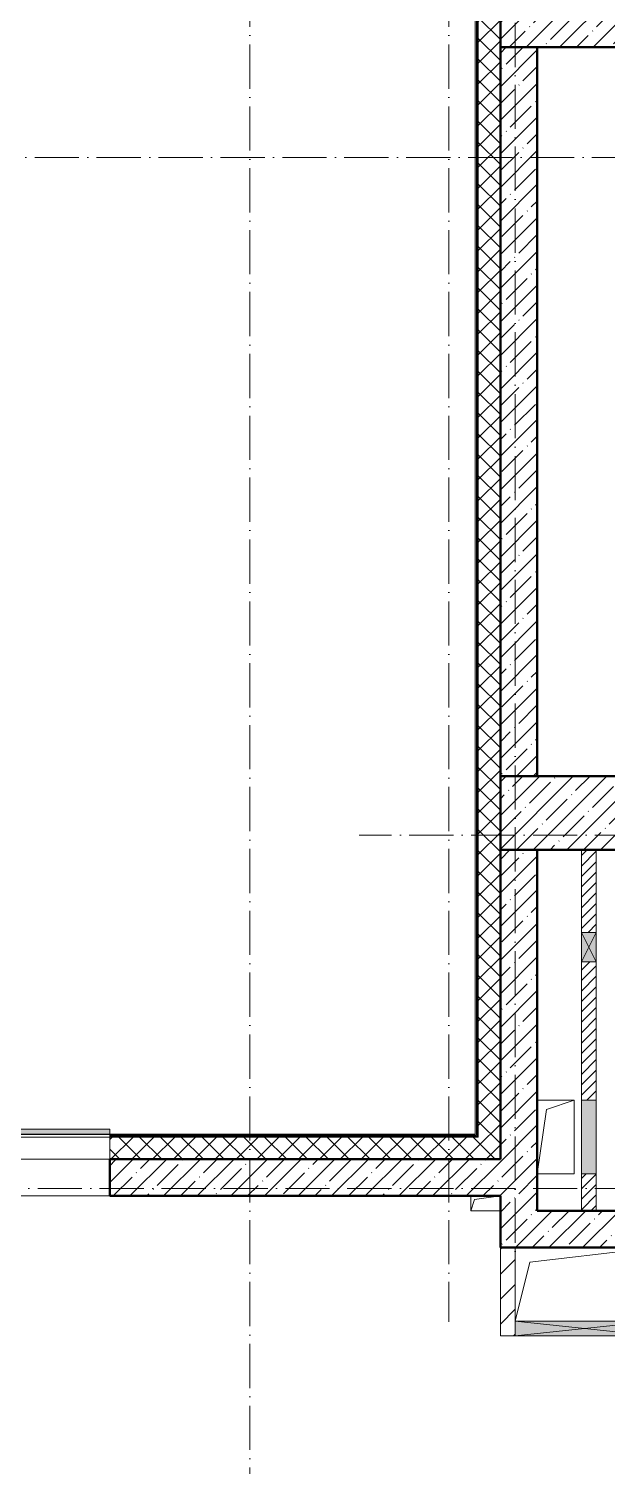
# Model space of a CAD drawing. Header units: millimetres. Extents: x -12989 to 629078, y -109036 to 555275.
# Drawn here: x 570510 to 574435, y -24820 to -15060 of the extents above; entities that cross this region are included whole.
import ezdxf

# ---------------------------------------------------------------- set-up
doc = ezdxf.new("R2010")
doc.units = ezdxf.units.MM
doc.linetypes.add('50_200_ШТРИХ_1Т_ш5_п1_п1_', pattern=[700, 500, -100, 0, -100])
for name, color, linetype, lineweight in [('A-DETL-GENF-OTLN', 7, 'Continuous', 9), ('A-FLOR-____-OTLN', 7, 'Continuous', 9), ('A-GENM-____-OTLN', 7, 'Continuous', 9), ('A-GLAZ-____-OTLN', 7, 'Continuous', 9), ('A-WALL-____-MCUT-1', 7, 'Continuous', 9), ('A-WALL-____-MCUT-2', 7, 'Continuous', 50), ('A-WALL-____-OTLN', 7, 'Continuous', 9), ('A-WALL-____-PATT-1', 7, 'Continuous', 9), ('A-WALL-FNSH-MCUT-1', 7, 'Continuous', 9), ('S-COLS-____-MCUT', 7, 'Continuous', 50), ('S-COLS-____-OTLN', 7, 'Continuous', 9), ('S-GRID-____-OTLN-1', 7, '50_200_ШТРИХ_1Т_ш5_п1_п1_', 9)]:
    doc.layers.add(name, color=color, linetype=linetype, lineweight=lineweight)
doc.layers.add('A-GLAZ-____-OTLN-1', color=7, linetype='Continuous', lineweight=9, true_color=0xc0c0c0)
pattern_1 = [(45, (523510, -90515.61), (-114.04925, 114.04925), []), (45, (523624.06, -90515.61), (-114.04925, 114.04925), [201.612, -40.322, 3.353, -36.97])]
pattern_2 = [(45, (523510.01, -90515.61), (-70.71068, 70.71068), []), (135, (523510.01, -90515.61), (-70.71068, -70.71068), [])]

# ---------------------------------------------------------------- blocks, each defined once
blk = doc.blocks.new('BSC_Колонна _Прямоугольная - 500х800-V76-АР1_План отверстий 3 этажа в осях 1-64_Ю-ЯЯ')
at = {"layer": 'S-COLS-____-OTLN'}
h = blk.add_hatch(dxfattribs=at)
h.set_pattern_fill('FP_85', color=256, style=0, pattern_type=2)
h.set_pattern_definition([(315, (-75581.04, 50600), (114.04925, 114.04925), []), (315, (-75581.04, 50485.95), (114.04925, 114.04925), [201.613, -40.323, 3.353, -36.97])])
h.paths.add_polyline_path([(-250, -400), (250, -400), (250, 400), (-250, 400)], flags=0)
at = {"layer": 'S-COLS-____-MCUT'}
for p, q in [((250, 400), (-250, 400)), ((-250, 400), (-250, -400)), ((250, -400), (250, 400)), ((-250, -400), (250, -400))]:
    blk.add_line(p, q, dxfattribs=at)
blk = doc.blocks.new('BSC_Колонна _Прямоугольная - 500х800-V77-АР1_План отверстий 3 этажа в осях 1-64_Ю-ЯЯ')
at = {"layer": 'S-COLS-____-OTLN'}
h = blk.add_hatch(dxfattribs=at)
h.set_pattern_fill('FP_86', color=256, style=0, pattern_type=2)
h.set_pattern_definition([(315, (-70131.04, 50600), (114.04925, 114.04925), []), (315, (-70131.04, 50485.95), (114.04925, 114.04925), [201.613, -40.323, 3.353, -36.97])])
h.paths.add_polyline_path([(-250, -400), (250, -400), (250, 400), (-250, 400)], flags=0)
at = {"layer": 'S-COLS-____-MCUT'}
for p, q in [((250, 400), (-250, 400)), ((-250, 400), (-250, -400)), ((250, -400), (250, 400)), ((-250, -400), (250, -400))]:
    blk.add_line(p, q, dxfattribs=at)
blk = doc.blocks.new('AR_Отверстие Ниша - Лючок-32404808-АР1_План отверстий 3 этажа в осях 1-64_Ю-ЯЯ')
at = {"layer": 'A-GLAZ-____-OTLN'}
blk.add_hatch(color=256, dxfattribs=at).paths.add_polyline_path([(250, 50), (-250, 50), (-250, -50), (250, -50)], flags=0)
for p, q in [((-250, 50), (250, 50)), ((-250, -50), (-250, 50)), ((250, 50), (250, -50)), ((250, -50), (-250, -50))]:
    blk.add_line(p, q, dxfattribs=at)
blk = doc.blocks.new('AR_Отверстие прямоугольное _в стене_ - AR_Отверстие прямоугольное _в стене__ВК-32404777-АР1_План отверстий 3 этажа в осях 1-64_Ю-ЯЯ')
at = {"layer": 'A-GLAZ-____-OTLN'}
blk.add_hatch(color=256, dxfattribs=at).paths.add_polyline_path([(100, 50), (-100, 50), (-100, -50), (100, -50)], flags=0)
at = {"layer": 'A-DETL-GENF-OTLN'}
for p, q in [((-100, -50), (-100, 50)), ((-100, 50), (100, 50)), ((100, 50), (-100, -50)), ((-100, 50), (100, -50)), ((100, 50), (-100, 50)), ((-100, 50), (-100, -50)), ((100, 50), (100, -50)), ((100, -50), (100, 50)), ((100, -50), (-100, -50)), ((-100, -50), (100, -50))]:
    blk.add_line(p, q, dxfattribs=at)
blk = doc.blocks.new('AR_Отверстие прямоугольное _в плите_ - AR_Отверстие прямоугольное _в плите_-V169-АР1_План отверстий 3 этажа в осях 1-64_Ю-ЯЯ')
at = {"layer": 'A-GENM-____-OTLN'}
for p, q in [((125, 250), (-125, 250)), ((-62.5, 187.5), (125, 250)), ((125, -250), (125, 250)), ((-125, -250), (-62.5, 187.5)), ((-125, -250), (125, -250))]:
    blk.add_line(p, q, dxfattribs=at)
blk = doc.blocks.new('AR_Отверстие прямоугольное _в плите_ - AR_Отверстие прямоугольное _в плите_-30510712-АР1_План отверстий 3 этажа в осях 1-64_Ю-ЯЯ')
at = {"layer": 'A-GENM-____-OTLN'}
for p, q in [((-100, 50), (-100, -50)), ((-100, -50), (-75, 25)), ((-75, 25), (100, 50)), ((-100, -50), (100, -50))]:
    blk.add_line(p, q, dxfattribs=at)
blk = doc.blocks.new('AR_Отверстие прямоугольное _в плите_ - AR_Отверстие прямоугольное _в плите_-30552717-АР1_План отверстий 3 этажа в осях 1-64_Ю-ЯЯ')
at = {"layer": 'A-GENM-____-OTLN'}
for p, q in [((-375, 150), (475, 250)), ((475, -250), (475, 250)), ((-475, -250), (-375, 150))]:
    blk.add_line(p, q, dxfattribs=at)
blk = doc.blocks.new('Отлив_СКБ - Отлив витража_СФТК-31884011-АР1_План отверстий 3 этажа в осях 1-64_Ю-ЯЯ')
at = {"layer": 'A-GLAZ-____-OTLN-1'}
for points in [[(1800, 2), (1800, 37), (0, 37), (0, 2), (1715.4, 2)], [(1715.4, 0), (1800, 0), (1800, 2), (0, 2), (0, 0)]]:
    blk.add_hatch(color=256, dxfattribs=at).paths.add_polyline_path(points, flags=0)
at = {"layer": 'A-GLAZ-____-OTLN'}
for p, q in [((0, 3), (0, 37)), ((1800, 37), (0, 37)), ((0, 2), (1800, 2)), ((1800, 37), (1800, 3)), ((1800, 0), (0, 0))]:
    blk.add_line(p, q, dxfattribs=at)
blk = doc.blocks.new('AR_Отверстие прямоугольное _в стене__БезПР - AR_Отверстие прямоугольное _в стене__БезПР-36428547-АР1_План отверстий 3 этажа в осях 1-64_Ю-ЯЯ')
at = {"layer": 'A-GLAZ-____-OTLN'}
blk.add_hatch(color=256, dxfattribs=at).paths.add_polyline_path([(475, -50), (475, 50), (-475, 50), (-475, -50)], flags=0)
at = {"layer": 'A-DETL-GENF-OTLN'}
for p, q in [((-475, -50), (-475, 50)), ((-475, 50), (475, 50)), ((475, 50), (-475, -50)), ((-475, 50), (475, -50)), ((475, 50), (-475, 50)), ((-475, 50), (-475, -50)), ((475, 50), (475, -50)), ((475, -50), (475, 50)), ((475, -50), (-475, -50)), ((-475, -50), (475, -50))]:
    blk.add_line(p, q, dxfattribs=at)
at = {"layer": 'A-GLAZ-____-OTLN'}
blk.add_line((475, 50), (-475, 50), dxfattribs=at)
blk = doc.blocks.new('3эт')
at = {"layer": 'S-GRID-____-OTLN-1', "color": 251, "ltscale": 0.6, "true_color": 0x636466}
for p, q in [((332270.7, 4029.4), (332270.7, -33971.9)), ((333620.7, 4029.4), (333620.7, -20188)), ((334070.7, 3756), (334070.7, -20188)), ((318208.2, -12282.4), (387845.1, -12282.4)), ((387845.1, -16882.4), (333012.7, -16882.4)), ((387845.1, -19282.4), (279101.9, -19282.4))]:
    blk.add_line(p, q, dxfattribs=at)

msp = doc.modelspace()

# ---------------------------------------------------------------- hatches: boundary and pattern name
at = {"layer": 'A-WALL-____-PATT-1'}
h = msp.add_hatch(dxfattribs=at)
h.set_pattern_fill('FP_4', color=256, style=0, pattern_type=2)
h.set_pattern_definition(pattern_2)
h.paths.add_polyline_path([(573710.0077, -22734.5723), (573710.0077, -4834.5723), (573560.0077, -4834.5723), (573560.0077, -22734.5723)], flags=0)
h = msp.add_hatch(dxfattribs=at)
h.set_pattern_fill('FP_12', color=256, style=0, pattern_type=2)
h.set_pattern_definition(pattern_1)
h.paths.add_polyline_path([(573960.0077, -20134.5723), (573960.0077, -15184.5723), (573710.0077, -15184.5723), (573710.0077, -20134.5723)], flags=0)
h = msp.add_hatch(dxfattribs=at)
h.set_pattern_fill('FP_12', color=256, style=0, pattern_type=2)
h.set_pattern_definition(pattern_1)
h.paths.add_polyline_path([(573710.0077, -23334.5723), (573960.0077, -23334.5723), (573960.0077, -20634.5723), (573710.0077, -20634.5723), (573710.0077, -22984.5723)], flags=0)
h = msp.add_hatch(dxfattribs=at)
h.set_pattern_fill('FP_8', color=256, style=0, pattern_type=2)
h.set_pattern_definition([(45, (523510.01, -90515.614), (-35.35534, 35.35534), [])])
h.paths.add_polyline_path([(574360.0077, -23084.5723), (574360.0077, -22834.5723), (574260.0077, -22834.5723), (574260.0077, -23084.5723)], flags=0)
h.paths.add_polyline_path([(574260.0077, -22334.5723), (574360.0077, -22334.5723), (574360.0077, -21394.5723), (574260.0077, -21394.5723), (574260.0077, -21990.7657)], flags=0)
h.paths.add_polyline_path([(574260.0077, -21194.5723), (574360.0077, -21194.5723), (574360.0077, -20634.5723), (574260.0077, -20634.5723)], flags=0)
h = msp.add_hatch(dxfattribs=at)
h.set_pattern_fill('FP_4', color=256, style=0, pattern_type=2)
h.set_pattern_definition(pattern_2)
h.paths.add_polyline_path([(573560.0077, -22734.5723), (573560.0077, -22584.5723), (571060.0077, -22584.5723), (571060.0077, -22734.5723), (573385.0791, -22734.5723)], flags=0)
h.paths.add_polyline_path([(569260.0077, -22734.5723), (569260.0077, -22584.5723), (568760.0077, -22584.5723), (568760.0077, -22734.5723)], flags=0)
h = msp.add_hatch(dxfattribs=at)
h.set_pattern_fill('FP_12', color=256, style=0, pattern_type=2)
h.set_pattern_definition(pattern_1)
h.paths.add_polyline_path([(573710.0077, -22984.5723), (573710.0077, -22734.5723), (571060.0077, -22734.5723), (571060.0077, -22984.5723), (572984.9818, -22984.5723)], flags=0)
h = msp.add_hatch(dxfattribs=at)
h.set_pattern_fill('FP_12', color=256, style=0, pattern_type=2)
h.set_pattern_definition(pattern_1)
h.paths.add_polyline_path([(586507.0077, -23334.5723), (586760.0077, -23334.5723), (586760.0077, -23084.5723), (585460.0077, -23084.5723), (585460.0077, -23334.5723)], flags=0)
h.paths.add_polyline_path([(584460.0077, -23334.5723), (584460.0077, -23084.5723), (583460.0077, -23084.5723), (583460.0077, -23334.5723), (583589.7675, -23334.5723)], flags=0)
h.paths.add_polyline_path([(581822.3032, -23334.5723), (582310.0077, -23334.5723), (582310.0077, -23084.5723), (577810.0077, -23084.5723), (577810.0077, -23334.5723), (580938.5711, -23334.5723)], flags=0)
h.paths.add_polyline_path([(576210.0077, -23334.5723), (576660.0077, -23334.5723), (576660.0077, -23084.5723), (573960.0077, -23084.5723), (573960.0077, -23334.5723), (574960.0077, -23334.5723)], flags=0)
h = msp.add_hatch(dxfattribs=at)
h.set_pattern_fill('FP_7', color=256, style=0, pattern_type=2)
h.set_pattern_definition([(45, (523510.01, -90515.61), (-84.85281, 84.85281), [])])
h.paths.add_polyline_path([(573810.0077, -23934.5723), (573810.0077, -23334.5723), (573710.0077, -23334.5723), (573710.0077, -23934.5723)], flags=0)

# ---------------------------------------------------------------- linework, layer by layer
at = {"layer": 'A-FLOR-____-OTLN'}
for p, q in [((573960.0077, -22334.5723), (574210.0077, -22334.5723)), ((574210.0077, -22334.5723), (574210.0077, -22834.5723)), ((574210.0077, -22834.5723), (573960.0077, -22834.5723))]:
    msp.add_line(p, q, dxfattribs=at)
at = {"layer": 'A-WALL-____-MCUT-1'}
for p, q in [((573548.0077, -4584.5723), (573548.0077, -22572.5723)), ((573554.0077, -4584.5723), (573554.0077, -22578.5723)), ((573560.0077, -4834.5723), (573560.0077, -22584.5723)), ((573548.0077, -22572.5723), (571060.0077, -22572.5723)), ((573554.0077, -22578.5723), (571060.0077, -22578.5723)), ((571060.0077, -22584.5723), (571060.0077, -22734.5723))]:
    msp.add_line(p, q, dxfattribs=at)
at = {"layer": 'A-WALL-____-MCUT-2'}
for p, q in [((573710.0077, -15184.5723), (573710.0077, -20134.5723)), ((573960.0077, -20134.5723), (573960.0077, -15184.5723)), ((573710.0077, -20634.5723), (573710.0077, -22734.5723)), ((573960.0077, -23084.5723), (573960.0077, -20634.5723)), ((571060.0077, -22734.5723), (571060.0077, -22984.5723)), ((573710.0077, -22734.5723), (571060.0077, -22734.5723)), ((571060.0077, -22984.5723), (573710.0077, -22984.5723)), ((573710.0077, -22984.5723), (573710.0077, -23334.5723)), ((576660.0077, -23084.5723), (573960.0077, -23084.5723)), ((573710.0077, -23334.5723), (576660.0077, -23334.5723))]:
    msp.add_line(p, q, dxfattribs=at)
at = {"layer": 'A-WALL-____-OTLN'}
for p, q in [((569260.0077, -22584.5723), (571060.0077, -22584.5723)), ((571060.0077, -22734.5723), (569260.0077, -22734.5723)), ((571060.0077, -22984.5723), (569260.0077, -22984.5723))]:
    msp.add_line(p, q, dxfattribs=at)
at = {"layer": 'A-WALL-FNSH-MCUT-1'}
for p, q in [((573540.0077, -4584.5723), (573540.0077, -22564.5723)), ((574260.0077, -20634.5723), (574260.0077, -21194.5723)), ((574360.0077, -21194.5723), (574360.0077, -20634.5723)), ((574260.0077, -21394.5723), (574260.0077, -22334.5723)), ((574360.0077, -22334.5723), (574360.0077, -21394.5723)), ((573540.0077, -22564.5723), (571060.0077, -22564.5723)), ((571060.0077, -22564.5723), (571060.0077, -22584.5723)), ((571060.0077, -22584.5723), (573560.0077, -22584.5723)), ((574260.0077, -22834.5723), (574260.0077, -23084.5723)), ((574360.0077, -23084.5723), (574360.0077, -22834.5723)), ((573710.0077, -23334.5723), (573710.0077, -23934.5723)), ((573810.0077, -23834.5723), (573810.0077, -23334.5723)), ((573710.0077, -23934.5723), (573810.0077, -23934.5723))]:
    msp.add_line(p, q, dxfattribs=at)

# ---------------------------------------------------------------- block references
msp.add_blockref('3эт', (239739.3002, -3652.1582))
at = {"layer": 'A-GENM-____-OTLN'}
for name, p in [('AR_Отверстие прямоугольное _в плите_ - AR_Отверстие прямоугольное _в плите_-V169-АР1_План отверстий 3 этажа в осях 1-64_Ю-ЯЯ', (574085.0077, -22584.5723)), ('AR_Отверстие прямоугольное _в плите_ - AR_Отверстие прямоугольное _в плите_-30510712-АР1_План отверстий 3 этажа в осях 1-64_Ю-ЯЯ', (573610.0077, -23034.5723)), ('AR_Отверстие прямоугольное _в плите_ - AR_Отверстие прямоугольное _в плите_-30552717-АР1_План отверстий 3 этажа в осях 1-64_Ю-ЯЯ', (574285.0077, -23584.5723))]:
    msp.add_blockref(name, p, dxfattribs=at)
at = {"layer": 'A-GLAZ-____-OTLN', "rotation": 270}
for name, p in [('AR_Отверстие прямоугольное _в стене_ - AR_Отверстие прямоугольное _в стене__ВК-32404777-АР1_План отверстий 3 этажа в осях 1-64_Ю-ЯЯ', (574310.0077, -21294.5723)), ('AR_Отверстие Ниша - Лючок-32404808-АР1_План отверстий 3 этажа в осях 1-64_Ю-ЯЯ', (574310.0077, -22584.5723))]:
    msp.add_blockref(name, p, dxfattribs=at)
at = {"layer": 'A-GLAZ-____-OTLN'}
for name, p in [('Отлив_СКБ - Отлив витража_СФТК-31884011-АР1_План отверстий 3 этажа в осях 1-64_Ю-ЯЯ', (569260.0077, -22567.5723)), ('AR_Отверстие прямоугольное _в стене__БезПР - AR_Отверстие прямоугольное _в стене__БезПР-36428547-АР1_План отверстий 3 этажа в осях 1-64_Ю-ЯЯ', (574285.0077, -23884.5723))]:
    msp.add_blockref(name, p, dxfattribs=at)
at = {"layer": 'S-COLS-____-OTLN', "rotation": 89.9999999999999}
for name, p in [('BSC_Колонна _Прямоугольная - 500х800-V76-АР1_План отверстий 3 этажа в осях 1-64_Ю-ЯЯ', (574110.0077, -14934.5723)), ('BSC_Колонна _Прямоугольная - 500х800-V77-АР1_План отверстий 3 этажа в осях 1-64_Ю-ЯЯ', (574110.0077, -20384.5723))]:
    msp.add_blockref(name, p, dxfattribs=at)

doc.saveas('drawing.dxf')
